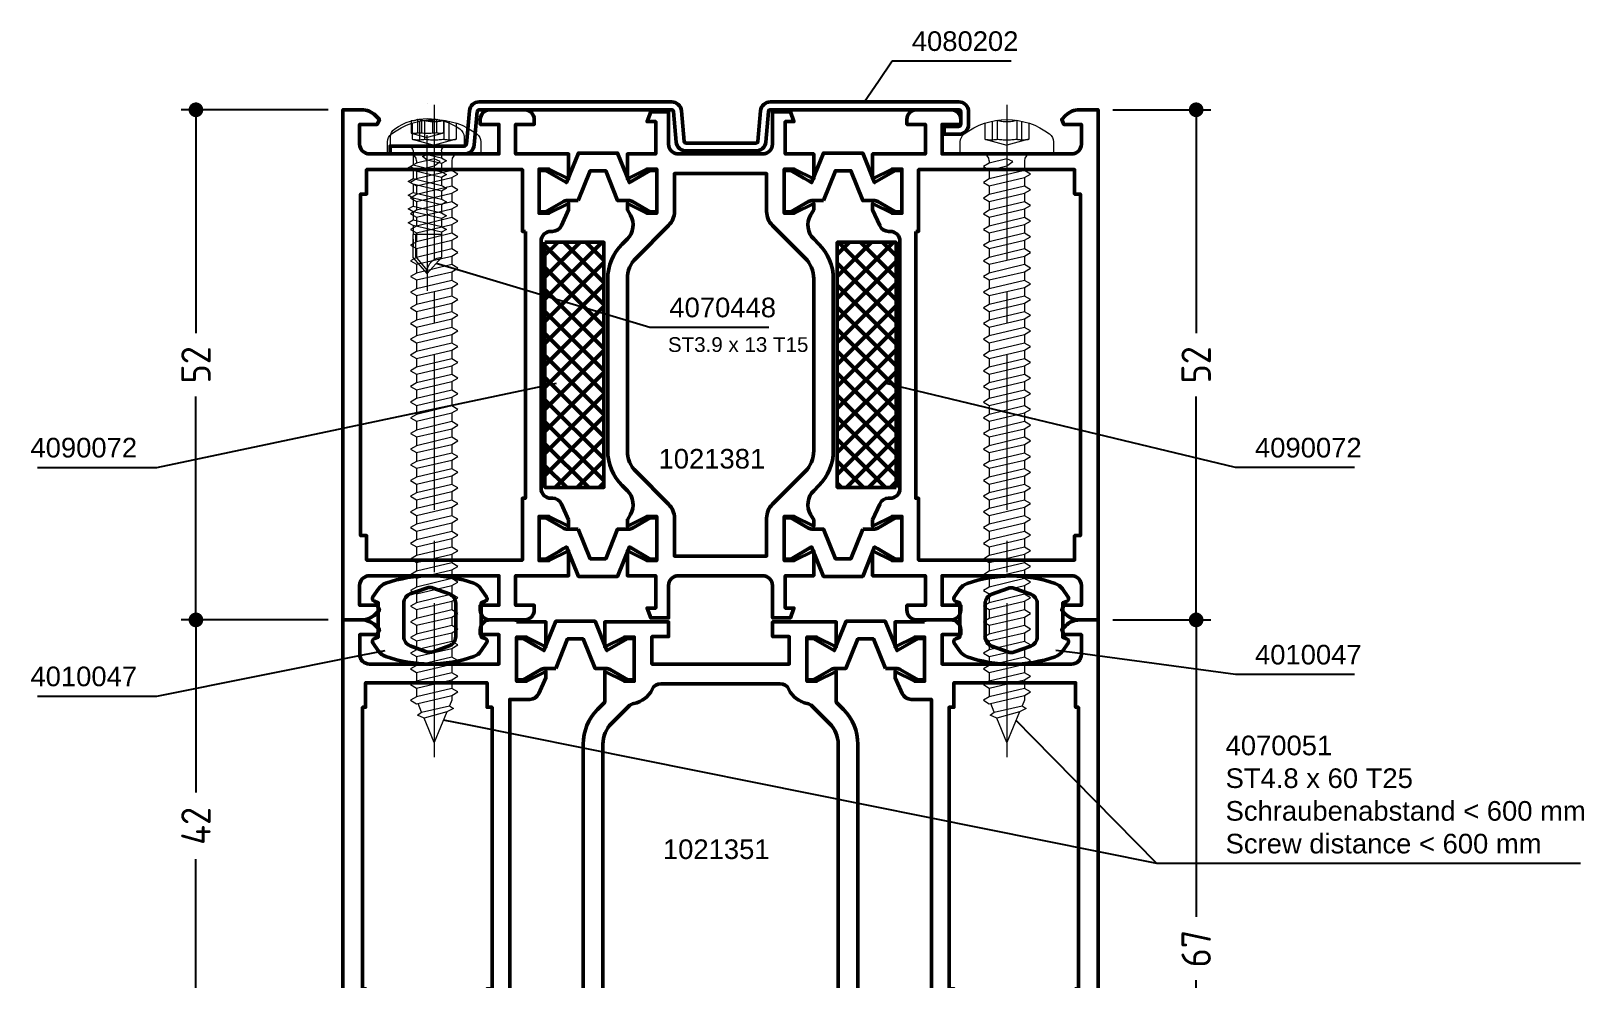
# Model space of a CAD drawing. Header units: millimetres. Extents: x 33 to 191, y 24 to 254.
# Drawn here: x 32.6 to 190.9, y 157.3 to 254 of the extents above; entities that cross this region are included whole.
import ezdxf

# ---------------------------------------------------------------- set-up
doc = ezdxf.new("R2010")
doc.units = ezdxf.units.MM
doc.linetypes.add('CENTER', pattern=[50.8, 31.75, -6.35, 6.35, -6.35])
doc.linetypes.add('HIDDEN', pattern=[9.525, 6.35, -3.175])
for name, color, linetype, lineweight in [('AM_5', 3, 'Continuous', 25), ('AM_C', 50, 'Continuous', 50), ('AM_S', 80, 'Continuous', 50), ('Cent3', 70, 'CENTER', 18), ('CHide4', 10, 'HIDDEN', 13), ('Cont3', 70, 'Continuous', 18), ('Cont4', 10, 'Continuous', 13)]:
    doc.layers.add(name, color=color, linetype=linetype, lineweight=lineweight)
doc.layers.add('WBC-GER-ENG', color=7, linetype='Continuous')
doc.styles.add('HBS_DIMTEXTSTYLE', font='isocp.shx')
doc.styles.add('SWISSL', font='swissl.ttf')
doc.dimstyles.new('Konstruktionsschnitt 1-1$0', dxfattribs={"dimscale": 0, "dimtxt": 3, "dimasz": 1.5, "dimexe": 1.5, "dimexo": 1.5, "dimgap": 1.5, "dimtad": 0, "dimdsep": 46, "dimtxsty": 'HBS_DIMTEXTSTYLE', "dimblk": 'PUNKT', "dimcen": 0, "dimclrd": 3, "dimclre": 3, "dimclrt": 2, "dimadec": 1, "dimazin": 2, "dimtfac": 0.7, "dimtofl": 0, "dimtmove": 0, "dimatfit": 3, "dimfxl": 0, "dimtolj": 1, "dimtzin": 0, "dimarcsym": 0})

# ---------------------------------------------------------------- blocks, each defined once
blk = doc.blocks.new('PUNKT')
at = {"color": 0, "linetype": 'Continuous'}
blk.add_line((-0.5, 0), (-1, 0), dxfattribs=at)
at = {"color": 0, "linetype": 'Continuous', "const_width": 0.5}
blk.add_lwpolyline([(-0.25, 0, 1), (0.25, 0, 1)], format="xyb", close=True, dxfattribs=at)
blk = doc.blocks.new('*D32')
at = {"layer": 'AM_5', "color": 3, "lineweight": -2, "transparency": 16777216}
for p, q in [((62.88, 194), (47.88, 194)), ((49.38, 192.5), (49.38, 176.39)), ((49.38, 153.5), (49.38, 169.61)), ((62.88, 152), (47.88, 152))]:
    blk.add_line(p, q, dxfattribs=at)
at = {"layer": 'AM_5', "color": 3, "lineweight": -2, "transparency": 16777216, "xscale": 1.5, "yscale": 1.5, "zscale": 1.5}
for p, rotation in [((49.38, 194), 90), ((49.38, 152), 270)]:
    blk.add_blockref('PUNKT', p, dxfattribs=dict(at, rotation=rotation))
at = {"layer": 'AM_5', "color": 2, "transparency": 16777216, "insert": (49.38, 173), "char_height": 3, "attachment_point": 5, "rotation": 90, "style": 'HBS_DIMTEXTSTYLE'}
blk.add_mtext('\\A1;42', dxfattribs=at)
blk = doc.blocks.new('*D37')
at = {"layer": 'AM_5', "color": 3, "lineweight": -2, "transparency": 16777216}
for p, q in [((142.88, 194), (152.88, 194)), ((151.38, 192.5), (151.38, 163.74)), ((151.38, 128.5), (151.38, 157.26)), ((142.88, 127), (152.88, 127))]:
    blk.add_line(p, q, dxfattribs=at)
at = {"layer": 'AM_5', "color": 3, "lineweight": -2, "transparency": 16777216, "xscale": 1.5, "yscale": 1.5, "zscale": 1.5}
for p, rotation in [((151.38, 194), 90), ((151.38, 127), 270)]:
    blk.add_blockref('PUNKT', p, dxfattribs=dict(at, rotation=rotation))
at = {"layer": 'AM_5', "color": 2, "transparency": 16777216, "insert": (151.38, 160.5), "char_height": 3, "attachment_point": 5, "rotation": 90, "style": 'HBS_DIMTEXTSTYLE'}
blk.add_mtext('\\A1;67', dxfattribs=at)
blk = doc.blocks.new('*S422')
at = {"layer": 'AM_5', "color": 3}
for p, q in [((120.38, 250.97), (118.97, 248.87)), ((132.52, 250.97), (120.38, 250.97))]:
    blk.add_line(p, q, dxfattribs=at)
at = {"layer": 'AM_5', "color": 3, "linetype": 'Continuous'}
blk.add_line((118.97, 248.87), (117.57, 246.8), dxfattribs=at)
at = {"layer": 'AM_5', "color": 2, "insert": (122.38, 251.97), "char_height": 2, "attachment_point": 7, "style": 'SWISSL'}
blk.add_mtext('4080202', dxfattribs=at)
blk = doc.blocks.new('*S426')
at = {"layer": 'AM_5', "color": 3, "linetype": 'Continuous'}
blk.add_line((76.28, 229.61), (73.88, 230.33), dxfattribs=at)
at = {"layer": 'AM_5', "color": 3}
for p, q in [((95.66, 223.82), (76.28, 229.61)), ((107.81, 223.82), (95.66, 223.82))]:
    blk.add_line(p, q, dxfattribs=at)
at = {"layer": 'AM_5', "color": 2, "insert": (97.66, 224.82), "char_height": 2, "attachment_point": 7, "style": 'SWISSL'}
blk.add_mtext('4070448', dxfattribs=at)
blk = doc.blocks.new('ZAHL links')
at = {"layer": 'AM_5', "color": 2, "style": 'SWISSL'}
blk.add_attdef('XXX', (1.85, -2.5), '', height=1.5, dxfattribs=at)
blk = doc.blocks.new('ws4070051')
at = {"layer": 'Cent3', "ltscale": 0.5}
blk.add_line((0, 5), (0, -61.5), dxfattribs=at)
at = {"layer": 'CHide4', "ltscale": 0.5}
for points in [[(-1.5, 3.34), (-1.5, 1.44)], [(-1, 3.43), (-1, 1.5)], [(1, 3.43), (1, 1.5)], [(1.5, 3.34), (1.5, 1.44)], [(-2.25, 3.14), (-2.25, 1.5)], [(2.25, 3.14), (2.25, 1.5)], [(-2.25, 1.5), (0, 0.9)], [(2.25, 1.5), (0, 0.9)]]:
    blk.add_lwpolyline(points, dxfattribs=at)
for centre, radius, start, end in [((0, 6.79), 3.5, 253.4149, 286.5851), ((-1.62, 4.82), 3.38, 259.3357, 280.6643), ((0, 9.6), 8.16, 262.9585, 277.0415), ((1.62, 4.82), 3.38, 259.3357, 280.6643)]:
    blk.add_arc(centre, radius, start, end, dxfattribs=at)
at = {"layer": 'Cont4'}
blk.add_line((-1.79, -0.7), (-1.79, -0.95), dxfattribs=at)
blk.add_lwpolyline([(0, 3.5, -0.163834), (4.35, 2.03, -0.234469), (4.75, 1.24), (4.75, 0), (-4.75, 0), (-4.75, 1.24, -0.234469), (-4.35, 2.03, -0.163834)], format="xyb", close=True, dxfattribs=at)
for points in [[(0, -0.52), (-1.79, -0.95), (-2.4, -1.3), (-1.79, -1.65), (0, -1.23), (0.61, -0.77), (0, -0.52)], [(1.79, -0.7), (1.79, -1.69)], [(-1.79, -1.65), (-1.79, -2.55)], [(-1.79, -1.65), (-1.79, -2.35)], [(1.79, -2.41), (1.79, -3.29)], [(-1.79, -3.25), (-1.79, -3.95)], [(-1.79, -3.25), (-1.79, -4.15)], [(1.79, -4.01), (1.79, -4.89)], [(-1.79, -4.85), (-1.79, -5.55)], [(-1.79, -4.85), (-1.79, -5.75)], [(1.79, -5.61), (1.79, -6.49)], [(-1.79, -6.45), (-1.79, -7.15)], [(-1.79, -6.45), (-1.79, -7.35)], [(1.79, -7.21), (1.79, -8.09)], [(-1.79, -8.05), (-1.79, -8.75)], [(-1.79, -8.05), (-1.79, -8.95)], [(1.79, -8.81), (1.79, -9.69)], [(-1.79, -9.65), (-1.79, -10.35)], [(-1.79, -9.65), (-1.79, -10.55)], [(1.79, -10.41), (1.79, -11.29)], [(-1.79, -11.25), (-1.79, -11.95)], [(-1.79, -11.25), (-1.79, -12.15)], [(1.79, -12.01), (1.79, -12.89)], [(-1.79, -12.85), (-1.79, -13.55)], [(-1.79, -12.85), (-1.79, -13.75)], [(1.79, -13.61), (1.79, -14.49)], [(-1.79, -14.45), (-1.79, -15.15)], [(-1.79, -14.45), (-1.79, -15.35)], [(1.79, -15.21), (1.79, -16.09)], [(-1.79, -16.05), (-1.79, -16.75)], [(-1.79, -16.05), (-1.79, -16.95)], [(1.79, -16.81), (1.79, -17.69)], [(-1.79, -17.65), (-1.79, -18.35)], [(-1.79, -17.65), (-1.79, -18.55)], [(1.79, -18.41), (1.79, -19.29)], [(-1.79, -19.25), (-1.79, -19.95)], [(-1.79, -19.25), (-1.79, -20.15)], [(1.79, -20.01), (1.79, -20.89)], [(-1.79, -20.85), (-1.79, -21.55)], [(-1.79, -20.85), (-1.79, -21.75)], [(1.79, -21.61), (1.79, -22.49)], [(-1.79, -22.45), (-1.79, -23.15)], [(-1.79, -22.45), (-1.79, -23.35)], [(1.79, -23.21), (1.79, -24.09)], [(-1.79, -24.05), (-1.79, -24.75)], [(-1.79, -24.05), (-1.79, -24.95)], [(1.79, -24.81), (1.79, -25.69)], [(-1.79, -25.65), (-1.79, -26.35)], [(-1.79, -25.65), (-1.79, -26.55)], [(1.79, -26.41), (1.79, -27.29)], [(-1.79, -27.25), (-1.79, -27.95)], [(-1.79, -27.25), (-1.79, -28.15)], [(1.79, -28.01), (1.79, -28.89)], [(-1.79, -28.85), (-1.79, -29.55)], [(-1.79, -28.85), (-1.79, -29.75)], [(1.79, -29.61), (1.79, -30.49)], [(-1.79, -30.45), (-1.79, -31.35)], [(-1.79, -30.45), (-1.79, -31.15)], [(1.79, -31.21), (1.79, -32.09)], [(-1.79, -32.05), (-1.79, -32.95)], [(1.79, -32.81), (1.79, -33.69)], [(-1.79, -33.65), (-1.79, -34.55)], [(1.79, -34.41), (1.79, -35.29)], [(-1.79, -35.25), (-1.79, -36.15)], [(1.79, -36.01), (1.79, -36.89)], [(-1.79, -36.85), (-1.79, -37.75)], [(1.79, -37.61), (1.79, -38.49)], [(-1.79, -38.45), (-1.79, -39.35)], [(1.79, -39.21), (1.79, -40.09)], [(-1.79, -40.05), (-1.79, -40.95)], [(1.79, -40.81), (1.79, -41.69)], [(-1.79, -41.65), (-1.79, -42.55)], [(1.79, -42.41), (1.79, -43.29)], [(-1.79, -43.25), (-1.79, -44.15)], [(1.79, -44.01), (1.79, -44.89)], [(-1.79, -44.85), (-1.79, -45.75)], [(1.79, -45.61), (1.79, -46.49)], [(-1.79, -46.45), (-1.79, -47.35)], [(1.79, -47.21), (1.79, -48.09)], [(-1.79, -48.05), (-1.79, -48.95)], [(1.79, -48.81), (1.79, -49.69)], [(-1.79, -49.65), (-1.79, -50.55)], [(1.79, -50.41), (1.79, -51.29)], [(-1.79, -51.25), (-1.79, -52.15)], [(1.79, -52.01), (1.79, -52.89)], [(-1.79, -52.85), (-1.79, -53.75)], [(1.79, -53.61), (1.79, -54.49)], [(-1.79, -54.45), (-1.79, -55.35)], [(1.79, -55.21), (1.79, -55.68)], [(-1.28, -56.91), (-1.65, -56.02)], [(1.29, -56.88), (0, -60), (-1.02, -57.53)], [(1.79, -55.68), (1.55, -56.27)]]:
    blk.add_lwpolyline(points, dxfattribs=at)
for points in [[(1.79, -2.41), (2.41, -2.05), (1.79, -1.69), (-1.79, -2.55), (-2.4, -2.9), (-1.79, -3.25)], [(1.79, -4.01), (2.41, -3.65), (1.79, -3.29), (-1.79, -4.15), (-2.4, -4.5), (-1.79, -4.85)], [(1.79, -5.61), (2.41, -5.25), (1.79, -4.89), (-1.79, -5.75), (-2.4, -6.1), (-1.79, -6.45)], [(1.79, -7.21), (2.41, -6.85), (1.79, -6.49), (-1.79, -7.35), (-2.4, -7.7), (-1.79, -8.05)], [(1.79, -8.81), (2.41, -8.45), (1.79, -8.09), (-1.79, -8.95), (-2.4, -9.3), (-1.79, -9.65)], [(1.79, -10.41), (2.41, -10.05), (1.79, -9.69), (-1.79, -10.55), (-2.4, -10.9), (-1.79, -11.25)], [(1.79, -12.01), (2.41, -11.65), (1.79, -11.29), (-1.79, -12.15), (-2.4, -12.5), (-1.79, -12.85)], [(1.79, -13.61), (2.41, -13.25), (1.79, -12.89), (-1.79, -13.75), (-2.4, -14.1), (-1.79, -14.45)], [(1.79, -15.21), (2.41, -14.85), (1.79, -14.49), (-1.79, -15.35), (-2.4, -15.7), (-1.79, -16.05)], [(1.79, -16.81), (2.41, -16.45), (1.79, -16.09), (-1.79, -16.95), (-2.4, -17.3), (-1.79, -17.65)], [(1.79, -18.41), (2.41, -18.05), (1.79, -17.69), (-1.79, -18.55), (-2.4, -18.9), (-1.79, -19.25)], [(1.79, -20.01), (2.41, -19.65), (1.79, -19.29), (-1.79, -20.15), (-2.4, -20.5), (-1.79, -20.85)], [(1.79, -21.61), (2.41, -21.25), (1.79, -20.89), (-1.79, -21.75), (-2.4, -22.1), (-1.79, -22.45)], [(1.79, -23.21), (2.41, -22.85), (1.79, -22.49), (-1.79, -23.35), (-2.4, -23.7), (-1.79, -24.05)], [(1.79, -24.81), (2.41, -24.45), (1.79, -24.09), (-1.79, -24.95), (-2.4, -25.3), (-1.79, -25.65)], [(1.79, -26.41), (2.41, -26.05), (1.79, -25.69), (-1.79, -26.55), (-2.4, -26.9), (-1.79, -27.25)], [(1.79, -28.01), (2.41, -27.65), (1.79, -27.29), (-1.79, -28.15), (-2.4, -28.5), (-1.79, -28.85)], [(1.79, -29.61), (2.41, -29.25), (1.79, -28.89), (-1.79, -29.75), (-2.4, -30.1), (-1.79, -30.45)], [(1.79, -31.21), (2.41, -30.85), (1.79, -30.49), (-1.79, -31.35), (-2.4, -31.7), (-1.79, -32.05)], [(1.79, -32.81), (2.41, -32.45), (1.79, -32.09), (-1.79, -32.95), (-2.4, -33.3), (-1.79, -33.65)], [(1.79, -34.41), (2.41, -34.05), (1.79, -33.69), (-1.79, -34.55), (-2.4, -34.9), (-1.79, -35.25)], [(1.79, -36.01), (2.41, -35.65), (1.79, -35.29), (-1.79, -36.15), (-2.4, -36.5), (-1.79, -36.85)], [(1.79, -37.61), (2.41, -37.25), (1.79, -36.89), (-1.79, -37.75), (-2.4, -38.1), (-1.79, -38.45)], [(1.79, -39.21), (2.41, -38.85), (1.79, -38.49), (-1.79, -39.35), (-2.4, -39.7), (-1.79, -40.05)], [(1.79, -40.81), (2.41, -40.45), (1.79, -40.09), (-1.79, -40.95), (-2.4, -41.3), (-1.79, -41.65)], [(1.79, -42.41), (2.41, -42.05), (1.79, -41.69), (-1.79, -42.55), (-2.4, -42.9), (-1.79, -43.25)], [(1.79, -44.01), (2.41, -43.65), (1.79, -43.29), (-1.79, -44.15), (-2.4, -44.5), (-1.79, -44.85)], [(1.79, -45.61), (2.41, -45.25), (1.79, -44.89), (-1.79, -45.75), (-2.4, -46.1), (-1.79, -46.45)], [(1.79, -47.21), (2.41, -46.85), (1.79, -46.49), (-1.79, -47.35), (-2.4, -47.7), (-1.79, -48.05)], [(1.79, -48.81), (2.41, -48.45), (1.79, -48.09), (-1.79, -48.95), (-2.4, -49.3), (-1.79, -49.65)], [(1.79, -50.41), (2.41, -50.05), (1.79, -49.69), (-1.79, -50.55), (-2.4, -50.9), (-1.79, -51.25)], [(1.79, -52.01), (2.41, -51.65), (1.79, -51.29), (-1.79, -52.15), (-2.4, -52.5), (-1.79, -52.85)], [(1.79, -53.61), (2.41, -53.25), (1.79, -52.89), (-1.79, -53.75), (-2.4, -54.1), (-1.79, -54.45)], [(1.79, -55.21), (2.41, -54.85), (1.79, -54.49), (-1.79, -55.35), (-2.4, -55.7), (-1.79, -56.05)], [(1.55, -56.27), (1.97, -56.55), (1.29, -56.88), (-1.02, -57.53), (-1.7, -57.2), (-1.28, -56.91)]]:
    blk.add_lwpolyline(points, close=True, dxfattribs=at)
for centre, start, end in [((-2.49, -0.7), 0, 90), ((2.49, -0.7), 90, 180)]:
    blk.add_arc(centre, 0.7, start, end, dxfattribs=at)
blk = doc.blocks.new('WS4070448')
at = {"layer": 'Cent3', "ltscale": 0.5}
blk.add_line((8.05, -14.4), (8.07, 4.66), dxfattribs=at)
at = {"layer": 'CHide4', "ltscale": 0.3}
for p, q in [((7.1, 1.69), (7.1, 3.08)), ((7.51, 1.69), (7.51, 2.97)), ((8.63, 1.69), (8.63, 2.97)), ((9.04, 1.69), (9.04, 3.08))]:
    blk.add_line(p, q, dxfattribs=at)
for points in [[(6.42, 2.92), (6.42, 1.69)], [(6.42, 1.69), (8.07, 1.25)], [(9.72, 1.69), (8.07, 1.25)], [(9.72, 2.92), (9.72, 1.69)]]:
    blk.add_lwpolyline(points, dxfattribs=at)
for centre, radius, start, end in [((6.48, 4.2), 1.28, 267.2848, 298.8872), ((6.76, 2.85), 1.21, 253.6643, 286.3357), ((8.07, 5.85), 2.94, 250.6988, 289.3012), ((8.07, 11.78), 10.13, 264.4948, 275.5052), ((9.66, 4.2), 1.28, 241.1128, 272.7152), ((9.38, 2.85), 1.21, 253.6643, 286.3357)]:
    blk.add_arc(centre, radius, start, end, dxfattribs=at)
at = {"layer": 'Cont4'}
for p, q in [((6.62, -8.64), (6.62, -11)), ((6.62, -8.64), (9.52, -8.64)), ((9.52, -11), (9.52, -8.64)), ((6.62, -11), (8.07, -12.64)), ((8.07, -12.64), (9.52, -11))]:
    blk.add_line(p, q, dxfattribs=at)
blk.add_lwpolyline([(11.39, 2.11, 0.314856), (4.74, 2.11, 0.244912), (4.32, 1.29), (4.32, 0.36), (11.82, 0.36), (11.82, 1.29, 0.244912), (11.39, 2.11, 0.138291)], format="xyb", dxfattribs=at)
for points in [[(6.12, -1.14), (6.62, -1.43), (8.07, -1.08), (8.57, -0.71), (8.07, -0.51), (6.62, -0.85)], [(6.12, -2.54), (6.62, -2.83), (9.52, -2.14), (10.02, -1.85), (9.52, -1.56), (6.62, -2.25)], [(6.12, -3.94), (6.62, -4.23), (9.52, -3.54), (10.02, -3.25), (9.52, -2.96), (6.62, -3.65)], [(6.12, -5.34), (6.62, -5.63), (9.52, -4.94), (10.02, -4.65), (9.52, -4.36), (6.62, -5.05)], [(6.12, -6.74), (6.62, -7.03), (9.52, -6.34), (10.02, -6.05), (9.52, -5.76), (6.62, -6.45)], [(6.12, -8.14), (6.62, -8.43), (9.52, -7.74), (10.02, -7.45), (9.52, -7.16), (6.62, -7.85)]]:
    blk.add_lwpolyline(points, close=True, dxfattribs=at)
for points in [[(6.62, -0.14), (6.62, -0.85)], [(6.62, -1.43), (6.62, -1.85)], [(6.62, -1.43), (6.62, -2.25)], [(6.62, -1.43), (6.62, -2.25)], [(9.52, -0.14), (9.52, -1.56)], [(6.62, -2.83), (6.62, -3.65)], [(9.52, -2.14), (9.52, -2.96)], [(6.62, -4.23), (6.62, -5.05)], [(9.52, -3.54), (9.52, -4.36)], [(6.62, -5.63), (6.62, -6.45)], [(9.52, -4.94), (9.52, -5.76)], [(6.62, -7.03), (6.62, -7.85)], [(9.52, -6.34), (9.52, -7.16)], [(9.52, -7.74), (9.52, -8.64)], [(6.62, -8.43), (6.62, -8.64)], [(9.27, -8.64), (9.27, -10.89), (8.1, -12.28)], [(9.52, -9.14), (9.52, -9.96)], [(6.62, -9.83), (6.62, -10.65)]]:
    blk.add_lwpolyline(points, dxfattribs=at)
for centre, radius, start, end in [((6.12, -0.14), 0.5, 0, 90), ((10.02, -0.14), 0.5, 90, 180), ((6.61, -12.47), 1.47, 353.4244, 89.6688)]:
    blk.add_arc(centre, radius, start, end, dxfattribs=at)
blk = doc.blocks.new('*D84')
at = {"layer": 'AM_5', "color": 3, "lineweight": -2, "transparency": 16777216}
for p, q in [((62.88, 246), (47.88, 246)), ((49.38, 244.5), (49.38, 223.24)), ((49.38, 195.5), (49.38, 216.76)), ((62.88, 194), (47.88, 194))]:
    blk.add_line(p, q, dxfattribs=at)
at = {"layer": 'AM_5', "color": 3, "lineweight": -2, "transparency": 16777216, "xscale": 1.5, "yscale": 1.5, "zscale": 1.5}
for p, rotation in [((49.38, 246), 90), ((49.38, 194), 270)]:
    blk.add_blockref('PUNKT', p, dxfattribs=dict(at, rotation=rotation))
at = {"layer": 'AM_5', "color": 2, "transparency": 16777216, "insert": (49.38, 220), "char_height": 3, "attachment_point": 5, "rotation": 90, "style": 'HBS_DIMTEXTSTYLE'}
blk.add_mtext('\\A1;52', dxfattribs=at)
blk = doc.blocks.new('*D85')
at = {"layer": 'AM_5', "color": 3, "lineweight": -2, "transparency": 16777216}
for p, q in [((142.88, 246), (152.88, 246)), ((151.38, 244.5), (151.38, 223.24)), ((151.38, 195.5), (151.38, 216.76)), ((142.88, 194), (152.88, 194))]:
    blk.add_line(p, q, dxfattribs=at)
at = {"layer": 'AM_5', "color": 3, "lineweight": -2, "transparency": 16777216, "xscale": 1.5, "yscale": 1.5, "zscale": 1.5}
for p, rotation in [((151.38, 246), 90), ((151.38, 194), 270)]:
    blk.add_blockref('PUNKT', p, dxfattribs=dict(at, rotation=rotation))
at = {"layer": 'AM_5', "color": 2, "transparency": 16777216, "insert": (151.38, 220), "char_height": 3, "attachment_point": 5, "rotation": 90, "style": 'HBS_DIMTEXTSTYLE'}
blk.add_mtext('\\A1;52', dxfattribs=at)
blk = doc.blocks.new('*S433')
at = {"layer": 'WBC-GER-ENG', "color": 3, "linetype": 'Continuous'}
for p, q in [((77.08, 183.3), (74.62, 183.79)), ((134.76, 181.97), (133.01, 183.75))]:
    blk.add_line(p, q, dxfattribs=at)
at = {"layer": 'WBC-GER-ENG', "color": 3}
for p, q in [((147.38, 169.17), (77.08, 183.3)), ((147.38, 169.17), (134.76, 181.97)), ((190.56, 169.17), (147.38, 169.17))]:
    blk.add_line(p, q, dxfattribs=at)
at = {"layer": 'WBC-GER-ENG', "color": 2, "insert": (154.38, 170.17), "char_height": 2, "attachment_point": 7, "style": 'SWISSL'}
blk.add_mtext('4070051\\PST4.8 x 60 T25\\PSchraubenabstand < 600 mm\\PScrew distance < 600 mm', dxfattribs=at)
blk = doc.blocks.new('*S434')
at = {"layer": 'AM_5', "color": 3, "linetype": 'Continuous'}
blk.add_line((122.02, 217.56), (119.59, 218.14), dxfattribs=at)
at = {"layer": 'AM_5', "color": 3}
for p, q in [((155.38, 209.53), (122.02, 217.56)), ((167.51, 209.53), (155.38, 209.53))]:
    blk.add_line(p, q, dxfattribs=at)
at = {"layer": 'AM_5', "color": 2, "insert": (157.38, 210.53), "char_height": 2, "attachment_point": 7, "style": 'SWISSL'}
blk.add_mtext('4090072', dxfattribs=at)
blk = doc.blocks.new('*S435')
at = {"layer": 'AM_5', "color": 3}
for p, q in [((45.38, 209.53), (83.72, 217.62)), ((33.24, 209.53), (45.38, 209.53))]:
    blk.add_line(p, q, dxfattribs=at)
at = {"layer": 'AM_5', "color": 3, "linetype": 'Continuous'}
blk.add_line((83.72, 217.62), (86.16, 218.14), dxfattribs=at)
at = {"layer": 'AM_5', "color": 2, "insert": (43.38, 210.53), "char_height": 2, "attachment_point": 9, "style": 'SWISSL'}
blk.add_mtext('4090072', dxfattribs=at)
blk = doc.blocks.new('*S436')
at = {"layer": 'AM_5', "color": 3}
for p, q in [((45.38, 186.21), (66.23, 190.4)), ((33.23, 186.21), (45.38, 186.21))]:
    blk.add_line(p, q, dxfattribs=at)
at = {"layer": 'AM_5', "color": 3, "linetype": 'Continuous'}
blk.add_line((66.23, 190.4), (68.68, 190.89), dxfattribs=at)
at = {"layer": 'AM_5', "color": 2, "insert": (43.38, 187.21), "char_height": 2, "attachment_point": 9, "style": 'SWISSL'}
blk.add_mtext('4010047', dxfattribs=at)
blk = doc.blocks.new('*S437')
at = {"layer": 'AM_5', "color": 3, "linetype": 'Continuous'}
blk.add_line((139.56, 190.56), (137.08, 190.89), dxfattribs=at)
at = {"layer": 'AM_5', "color": 3}
for p, q in [((155.38, 188.43), (139.56, 190.56)), ((167.53, 188.43), (155.38, 188.43))]:
    blk.add_line(p, q, dxfattribs=at)
at = {"layer": 'AM_5', "color": 2, "insert": (157.38, 189.43), "char_height": 2, "attachment_point": 7, "style": 'SWISSL'}
blk.add_mtext('4010047', dxfattribs=at)
blk = doc.blocks.new('WI4010047')
for points in [[(4.36, 3.73, 0.156567), (3.63, 3.18), (3.05, 2.35, 0.493145), (3.2, 1.9), (3.6, 1.75), (3.6, -1.75), (3.2, -1.9, 0.493145), (3.05, -2.35), (3.63, -3.18, 0.156567), (4.36, -3.73, 0.17099), (13.34, -3.73, 0.156567), (14.07, -3.18), (14.65, -2.35, 0.493145), (14.5, -1.9), (14.1, -1.75), (14.1, 1.75), (14.5, 1.9, 0.493145), (14.65, 2.35), (14.07, 3.18, 0.156567), (13.34, 3.73, 0.17099), (4.36, 3.73)], [(8.51, 3.24, -0.176327), (9.19, 3.24), (10.84, 2.64, -0.315299), (11.5, 1.7), (11.5, -1.7, -0.315299), (10.84, -2.64), (9.19, -3.24, -0.176327), (8.51, -3.24), (6.86, -2.64, -0.315299), (6.2, -1.7), (6.2, 1.7, -0.315299), (6.86, 2.64), (8.51, 3.24)]]:
    blk.add_lwpolyline(points, format="xyb", close=True)
blk = doc.blocks.new('WI1021351')
for points in [[(17.7, 0.2), (17.7, 0), (15, 0, -0.414214), (14, 1), (14, 1.5), (15.9, 1.5), (15.9, 4.5), (2.7, 4.5, 0.414214), (1.7, 3.5), (1.7, 1.5), (3.5, 1.5), (3.71, 0.99), (3.31, 0.59, -0.198912), (1.9, 0), (0, 0), (0, 67), (5, 67), (5, 64.5), (4, 64.5), (4, 65.5), (2.3, 65.5, 0.414214), (1.5, 64.7), (1.5, 60.3, 0.414214), (2.3, 59.5), (4, 59.5), (4, 60.5), (5, 60.5), (5, 57), (4, 57), (4, 58), (1.8, 58), (1.8, 51.5), (3.78, 51.5), (4.94, 50.34), (4.8, 50), (1.8, 50), (1.8, 43, 0.414214), (2.8, 42), (11.4, 42, 0.414214), (12.4, 43), (12.4, 50), (12, 50), (12, 51.5), (17.2, 51.5), (17.2, 48.95), (15.2, 49.95), (14.2, 49.95), (14.2, 45.45), (15.2, 45.45), (17.2, 46.45), (17.2, 45.8), (16.19, 43.64, 0.109518), (16.1, 43.22), (16.1, 41.4), (17, 41.4), (17, 8.1), (19.06, 8.1, -0.294108), (19.97, 7.51), (20.7, 5.9), (20.7, 5.25), (18.7, 6.25), (17.7, 6.25), (17.7, 1.75), (18.7, 1.75), (20.7, 2.75), (20.7, 0.2), (17.7, 0.2)], [(18.19, 46.75), (17.07, 46.75, 0.131652), (16.67, 46.64), (14.86, 45.6), (14.2, 45.6), (14.2, 49.8), (14.86, 49.8), (16.2, 49.02), (16.69, 48.74), (16.99, 48.57), (18.2, 51.57), (22.2, 51.57), (23.41, 48.57), (25.54, 49.8), (26.2, 49.8), (26.2, 45.6), (25.54, 45.6), (23.73, 46.64, 0.131652), (23.33, 46.75), (22.21, 46.75), (20.99, 49.77), (19.41, 49.77)], [(24.5, 12.67, 0.198912), (25.96, 9.13), (26.7, 8.4), (26.7, 5.25), (28.7, 6.25), (29.7, 6.25), (29.7, 1.75), (28.7, 1.75), (26.7, 2.75), (26.7, 0.2), (33.2, 0.2), (33.2, 1.7), (31.5, 1.7), (31.5, 4.5), (45.5, 4.5), (45.5, 1.7), (43.8, 1.7), (43.8, 0.2), (50.3, 0.2), (50.3, 2.75), (48.3, 1.75), (47.3, 1.75), (47.3, 6.25), (48.3, 6.25), (50.3, 5.25), (50.3, 8.4), (51.04, 9.13, 0.198912), (52.5, 12.67), (52.5, 42.79, -0.109518), (52.59, 43.21), (53.8, 45.8), (53.8, 46.45), (51.8, 45.45), (50.8, 45.45), (50.8, 49.95), (51.8, 49.95), (53.8, 48.95), (53.8, 51.5), (45.5, 51.5), (45.5, 47.7), (48, 47.7), (48, 42), (29, 42), (29, 47.7), (31.5, 47.7), (31.5, 51.5), (23.2, 51.5), (23.2, 48.95), (25.2, 49.95), (26.2, 49.95), (26.2, 45.45), (25.2, 45.45), (23.2, 46.45), (23.2, 45.8), (24.41, 43.21, -0.109518), (24.5, 42.79)], [(58.81, 46.75), (59.93, 46.75, -0.131652), (60.33, 46.64), (62.14, 45.6), (62.8, 45.6), (62.8, 49.8), (62.14, 49.8), (60.8, 49.02), (60.31, 48.74), (60.01, 48.57), (58.8, 51.57), (54.8, 51.57), (53.59, 48.57), (51.46, 49.8), (50.8, 49.8), (50.8, 45.6), (51.46, 45.6), (53.27, 46.64, -0.131652), (53.67, 46.75), (54.79, 46.75), (56.02, 49.77), (57.59, 49.77)], [(59.3, 0.2), (59.3, 0), (62, 0, 0.414214), (63, 1), (63, 1.5), (61.1, 1.5), (61.1, 4.5), (74.3, 4.5, -0.414214), (75.3, 3.5), (75.3, 1.5), (73.5, 1.5), (73.29, 0.99), (73.69, 0.58, 0.198912), (75.11, 0), (77, 0), (77, 42), (65, 42), (65, 44.2), (66.5, 44.2), (66.75, 44.67, -0.151177), (65, 50.31), (65, 51.5), (59.8, 51.5), (59.8, 48.95), (61.8, 49.95), (62.8, 49.95), (62.8, 45.45), (61.8, 45.45), (59.8, 46.45), (59.8, 45.8), (60.81, 43.64, -0.109518), (60.9, 43.22), (60.9, 41.4), (60, 41.4), (60, 8.1), (57.94, 8.1, 0.294108), (57.03, 7.51), (56.3, 5.9), (56.3, 5.25), (58.3, 6.25), (59.3, 6.25), (59.3, 1.75), (58.3, 1.75), (56.3, 2.75), (56.3, 0.2), (59.3, 0.2)], [(26.5, 12.67, 0.198912), (27.38, 10.55), (29.14, 8.79, 0.154989), (29.67, 8.51, -0.248244), (31.53, 7.08, 0.293963), (32.44, 6.5), (44.57, 6.5, 0.293963), (45.48, 7.08, -0.248244), (47.33, 8.51, 0.154989), (47.86, 8.79), (49.62, 10.55, 0.198912), (50.5, 12.67), (50.5, 40), (26.5, 40)], [(21.69, 4.95), (20.57, 4.95, -0.131652), (20.17, 5.06), (18.36, 6.1), (17.7, 6.1), (17.7, 1.9), (18.36, 1.9), (19.7, 2.67), (20.19, 2.96), (20.49, 3.13), (21.7, 0.13), (25.7, 0.13), (26.91, 3.13), (29.04, 1.9), (29.7, 1.9), (29.7, 6.1), (29.04, 6.1), (27.23, 5.06, -0.131652), (26.83, 4.95), (25.71, 4.95), (24.49, 1.93), (22.91, 1.93)], [(55.31, 4.95), (56.43, 4.95, 0.131652), (56.83, 5.06), (58.64, 6.1), (59.3, 6.1), (59.3, 1.9), (58.64, 1.9), (57.3, 2.67), (56.81, 2.96), (56.51, 3.13), (55.3, 0.13), (51.3, 0.13), (50.09, 3.13), (47.96, 1.9), (47.3, 1.9), (47.3, 6.1), (47.96, 6.1), (49.77, 5.06, 0.131652), (50.17, 4.95), (51.29, 4.95), (52.52, 1.93), (54.09, 1.93)]]:
    blk.add_lwpolyline(points, format="xyb", close=True)
for points in [[(2.3, 40.1), (2.3, 37.6), (2, 37.6), (2, 8.9), (2.3, 8.9), (2.3, 6.4), (14.7, 6.4), (14.7, 8.9), (15.2, 8.9), (15.2, 37.6), (14.7, 37.6), (14.7, 40.1), (2.3, 40.1)], [(74.7, 40.1), (62.3, 40.1), (62.3, 37.6), (61.8, 37.6), (61.8, 8.9), (62.3, 8.9), (62.3, 6.4), (74.7, 6.4), (74.7, 8.9), (75, 8.9), (75, 37.6), (74.7, 37.6), (74.7, 40.1)]]:
    blk.add_lwpolyline(points, close=True)
blk = doc.blocks.new('WI1021381')
for points in [[(23, 10.2), (22.27, 11.81, 0.294108), (21.36, 12.4), (21.2, 12.4, -0.414214), (20.2, 13.4), (20.2, 38.6, -0.414214), (21.2, 39.6), (21.36, 39.6, 0.294108), (22.27, 40.19), (23, 41.8), (23, 42.45), (21, 41.45), (20, 41.45), (20, 45.95), (21, 45.95), (23, 44.95), (23, 47.5), (17.6, 47.5), (17.6, 50.5), (19.5, 50.5), (19.5, 51, 0.414214), (18.5, 52), (15, 52, 0.414214), (14, 51), (14, 50.5), (15.9, 50.5), (15.9, 47.5), (2.7, 47.5, -0.414214), (1.7, 48.5), (1.7, 50.5), (3.5, 50.5), (3.71, 51.01), (3.31, 51.41, 0.198912), (1.9, 52), (0, 52), (0, 0), (1.9, 0, 0.198912), (3.31, 0.59), (3.71, 0.99), (3.5, 1.5), (1.7, 1.5), (1.7, 3.5, -0.414214), (2.7, 4.5), (15.9, 4.5), (15.9, 1.5), (14, 1.5), (14, 1, 0.414214), (15, 0), (18.5, 0, 0.414214), (19.5, 1), (19.5, 1.5), (17.6, 1.5), (17.6, 4.5), (23, 4.5), (23, 7.05), (21, 6.05), (20, 6.05), (20, 10.55), (21, 10.55), (23, 9.55), (23, 10.2)], [(54, 10.2), (54.73, 11.81, -0.294108), (55.64, 12.4), (55.8, 12.4, 0.414214), (56.8, 13.4), (56.8, 38.6, 0.414214), (55.8, 39.6), (55.64, 39.6, -0.294108), (54.73, 40.19), (54, 41.8), (54, 42.45), (56, 41.45), (57, 41.45), (57, 45.95), (56, 45.95), (54, 44.95), (54, 47.5), (59.4, 47.5), (59.4, 50.5), (57.5, 50.5), (57.5, 51, -0.414214), (58.5, 52), (62, 52, -0.414214), (63, 51), (63, 50.5), (61.1, 50.5), (61.1, 47.5), (74.3, 47.5, 0.414214), (75.3, 48.5), (75.3, 50.5), (73.5, 50.5), (73.29, 51.01), (73.69, 51.41, -0.198912), (75.1, 52), (77, 52), (77, 0), (75.1, 0, -0.198912), (73.69, 0.59), (73.29, 0.99), (73.5, 1.5), (75.3, 1.5), (75.3, 3.5, 0.414214), (74.3, 4.5), (61.1, 4.5), (61.1, 1.5), (63, 1.5), (63, 1, -0.414214), (62, 0), (58.5, 0, -0.414214), (57.5, 1), (57.5, 1.5), (59.4, 1.5), (59.4, 4.5), (54, 4.5), (54, 7.05), (56, 6.05), (57, 6.05), (57, 10.55), (56, 10.55), (54, 9.55), (54, 10.2)], [(23.99, 42.75), (22.87, 42.75, 0.131652), (22.47, 42.64), (20.66, 41.6), (20, 41.6), (20, 45.8), (20.66, 45.8), (22, 45.03), (22.49, 44.75), (22.79, 44.57), (24, 47.58), (28, 47.58), (29.21, 44.57), (31.34, 45.8), (32, 45.8), (32, 41.6), (31.34, 41.6), (29.53, 42.64, 0.131652), (29.13, 42.75), (28.01, 42.75), (26.79, 45.78), (25.21, 45.78)], [(48.99, 42.75), (47.87, 42.75, 0.131652), (47.47, 42.64), (45.66, 41.6), (45, 41.6), (45, 45.8), (45.66, 45.8), (47, 45.03), (47.49, 44.74), (47.79, 44.57), (49, 47.58), (53, 47.58), (54.21, 44.57), (56.34, 45.8), (57, 45.8), (57, 41.6), (56.34, 41.6), (54.53, 42.64, 0.131652), (54.13, 42.75), (53.01, 42.75), (51.79, 45.78), (50.21, 45.78)], [(48, 34.76, 0.198912), (47.12, 36.88), (43.79, 40.21, -0.198912), (43.2, 41.63), (43.2, 45.5), (33.8, 45.5), (33.8, 41.63, -0.198912), (33.21, 40.21), (29.88, 36.88, 0.198912), (29, 34.76), (29, 17.24, 0.198912), (29.88, 15.12), (33.21, 11.79, -0.198912), (33.8, 10.37), (33.8, 6.5), (43.2, 6.5), (43.2, 10.37, -0.198912), (43.79, 11.79), (47.12, 15.12, 0.198912), (48, 17.24)], [(23.99, 9.25), (22.87, 9.25, -0.131652), (22.47, 9.36), (20.66, 10.4), (20, 10.4), (20, 6.2), (20.66, 6.2), (22, 6.97), (22.49, 7.26), (22.79, 7.43), (24, 4.43), (28, 4.43), (29.21, 7.43), (31.34, 6.2), (32, 6.2), (32, 10.4), (31.34, 10.4), (29.53, 9.36, -0.131652), (29.13, 9.25), (28.01, 9.25), (26.79, 6.23), (25.21, 6.23)], [(53.01, 9.25), (54.13, 9.25, 0.131652), (54.53, 9.36), (56.34, 10.4), (57, 10.4), (57, 6.2), (56.34, 6.2), (55, 6.97), (54.51, 7.26), (54.21, 7.43), (53, 4.43), (49, 4.43), (47.79, 7.43), (45.66, 6.2), (45, 6.2), (45, 10.4), (45.66, 10.4), (47.47, 9.36, 0.131652), (47.87, 9.25), (48.99, 9.25), (50.21, 6.23), (51.79, 6.23)]]:
    blk.add_lwpolyline(points, format="xyb", close=True)
blk.add_lwpolyline([(29, 10.2), (29.32, 10.75, 0.339454), (29, 13.17), (28.46, 13.71, -0.198912), (27, 17.24), (27, 34.76, -0.198912), (28.46, 38.29), (29, 38.83, 0.339454), (29.32, 41.25), (29, 41.8), (29, 42.45), (31, 41.45), (32, 41.45), (32, 45.95), (31, 45.95), (29, 44.95), (29, 47.5), (31.9, 47.5), (31.9, 50.8), (31.01, 50.8), (31.38, 51.8), (33.2, 51.8), (33.2, 48.5, 0.414214), (34.2, 47.5), (42.8, 47.5, 0.414214), (43.8, 48.5), (43.8, 51.8), (45.62, 51.8), (45.99, 50.8), (45.1, 50.8), (45.1, 47.5), (48, 47.5), (48, 44.95), (46, 45.95), (45, 45.95), (45, 41.45), (46, 41.45), (48, 42.45), (48, 41.8), (47.68, 41.25, 0.339454), (48, 38.83), (48.54, 38.29, -0.198912), (50, 34.76), (50, 17.24, -0.198912), (48.54, 13.71), (48, 13.17, 0.339454), (47.68, 10.75), (48, 10.2), (48, 9.55), (46, 10.55), (45, 10.55), (45, 6.05), (46, 6.05), (48, 7.05), (48, 4.5), (45.1, 4.5), (45.1, 1.2), (45.99, 1.2), (45.62, 0.2), (43.8, 0.2), (43.8, 3.5, 0.414214), (42.8, 4.5), (34.2, 4.5, 0.414214), (33.2, 3.5), (33.2, 0.2), (31.38, 0.2), (31.01, 1.2), (31.9, 1.2), (31.9, 4.5), (29, 4.5), (29, 7.05), (31, 6.05), (32, 6.05), (32, 10.55), (31, 10.55), (29, 9.55), (29, 10.2), (29.32, 10.75)], format="xyb")
for points in [[(18.6, 39.6), (18.3, 39.6), (18.3, 45.9), (2.4, 45.9), (2.4, 43.4), (1.8, 43.4), (1.8, 8.6), (2.4, 8.6), (2.4, 6.1), (18.3, 6.1), (18.3, 12.4), (18.6, 12.4), (18.6, 39.6)], [(58.4, 39.6), (58.7, 39.6), (58.7, 45.9), (74.6, 45.9), (74.6, 43.4), (75.2, 43.4), (75.2, 8.6), (74.6, 8.6), (74.6, 6.1), (58.7, 6.1), (58.7, 12.4), (58.4, 12.4), (58.4, 39.6)]]:
    blk.add_lwpolyline(points, close=True)
blk = doc.blocks.new('WI4080202')
blk.add_lwpolyline([(-48.32, -0.18), (-48.61, -3.59, -0.388879), (-49.61, -4.5), (-57.2, -4.5), (-57.2, -3.7), (-49.61, -3.7, 0.388879), (-49.41, -3.52), (-49.11, -0.11, -0.388879), (-48.12, 0.8), (-28.48, 0.8, -0.388879), (-27.49, -0.11), (-27.22, -3.22, 0.388879), (-27.02, -3.4), (-19.88, -3.4, 0.388879), (-19.68, -3.22), (-19.41, -0.11, -0.388879), (-18.42, 0.8), (0.8, 0.8, -0.414214), (1.8, -0.2), (1.8, -1.5, -0.414214), (0.8, -2.5), (-0.7, -2.5), (-0.7, -1.7), (0.8, -1.7, 0.414214), (1, -1.5), (1, -0.2, 0.414214), (0.8, 0), (-18.42, 0, 0.388879), (-18.62, -0.18), (-18.89, -3.29, -0.388879), (-19.88, -4.2), (-27.02, -4.2, -0.388879), (-28.01, -3.29), (-28.28, -0.18, 0.388879), (-28.48, 0), (-48.12, 0, 0.388879), (-48.32, -0.18)], format="xyb", close=True)
blk = doc.blocks.new('WI4090072')
h = blk.add_hatch()
h.set_pattern_fill('ANSI37', color=256, scale=0.5, angle=-90, style=0)
h.set_pattern_definition([(315, (-215.1023, 96.3774), (1.122532, 1.122532), []), (45, (-215.1023, 96.3774), (-1.122532, 1.122532), [])])
h.paths.add_polyline_path([(12.5, 6.4), (-12.5, 6.4), (-12.5, 0.4), (12.5, 0.4)])
blk.add_lwpolyline([(12.5, 6.4), (12.5, 0.4), (-12.5, 0.4), (-12.5, 6.4), (12.5, 6.4)], close=True)

msp = doc.modelspace()

# ---------------------------------------------------------------- block references
for p in [(73.677, 241.503), (132.077, 241.503)]:
    msp.add_blockref('ws4070051', p)
at = {"xscale": -1}
msp.add_blockref('WS4070448', (81.04, 241.941), dxfattribs=at)
at = {"layer": 'AM_5'}
for name in ['*S422', '*S426', '*S435', '*S434', '*S436', '*S437']:
    msp.add_blockref(name, (0, 0), dxfattribs=at)
at = {"layer": 'AM_C'}
for name, p in [('WI4080202', (126.377, 246.002)), ('WI4010047', (64.377, 194.002)), ('WI4010047', (123.667, 193.978))]:
    msp.add_blockref(name, p, dxfattribs=at)
for p, rotation in [((91.377, 220.002), 90), ((114.377, 220.002), 270)]:
    msp.add_blockref('WI4090072', p, dxfattribs=dict(at, rotation=rotation))
at = {"layer": 'AM_S'}
msp.add_blockref('WI1021381', (64.377, 194.002), dxfattribs=at)
at = {"layer": 'AM_S', "rotation": 180}
msp.add_blockref('WI1021351', (141.378, 194), dxfattribs=at)
at = {"layer": 'Cont3'}
msp.add_blockref('ZAHL links', (95.662, 223.816), dxfattribs=at).add_auto_attribs({'XXX': 'ST3.9 x 13 T15'})
at = {"layer": 'WBC-GER-ENG'}
msp.add_blockref('*S433', (0, 0), dxfattribs=at)

# ---------------------------------------------------------------- texts
at = {"layer": 'AM_5', "color": 2, "char_height": 2, "attachment_point": 3, "style": 'SWISSL'}
for s, insert in [('1021381', (107.431, 211.427)), ('1021351', (107.878, 171.624))]:
    msp.add_mtext(s, dxfattribs=dict(at, insert=insert))

# ---------------------------------------------------------------- dimensions: what is measured, and where the dimension line sits
at = {"layer": 'AM_5'}
for base, p1, p2, picture, middle in [((49.38, 194.003), (64.377, 246.002), (64.377, 194.003), '*D84', (49.38, 220.002)), ((151.378, 194), (141.378, 246), (141.378, 194), '*D85', (151.378, 220)), ((49.38, 152), (64.377, 194.002), (64.381, 152), '*D32', (49.38, 173.001)), ((151.378, 127), (141.378, 194), (141.378, 127), '*D37', (151.378, 160.5))]:
    dim = msp.add_linear_dim(base=base, p1=p1, p2=p2, angle=270, dimstyle='Konstruktionsschnitt 1-1$0', override={"dimscale": 1}, dxfattribs=at)
    dim.commit()
    dim.dimension.update_dxf_attribs({"geometry": picture, "text_midpoint": middle})

doc.saveas('drawing.dxf')
